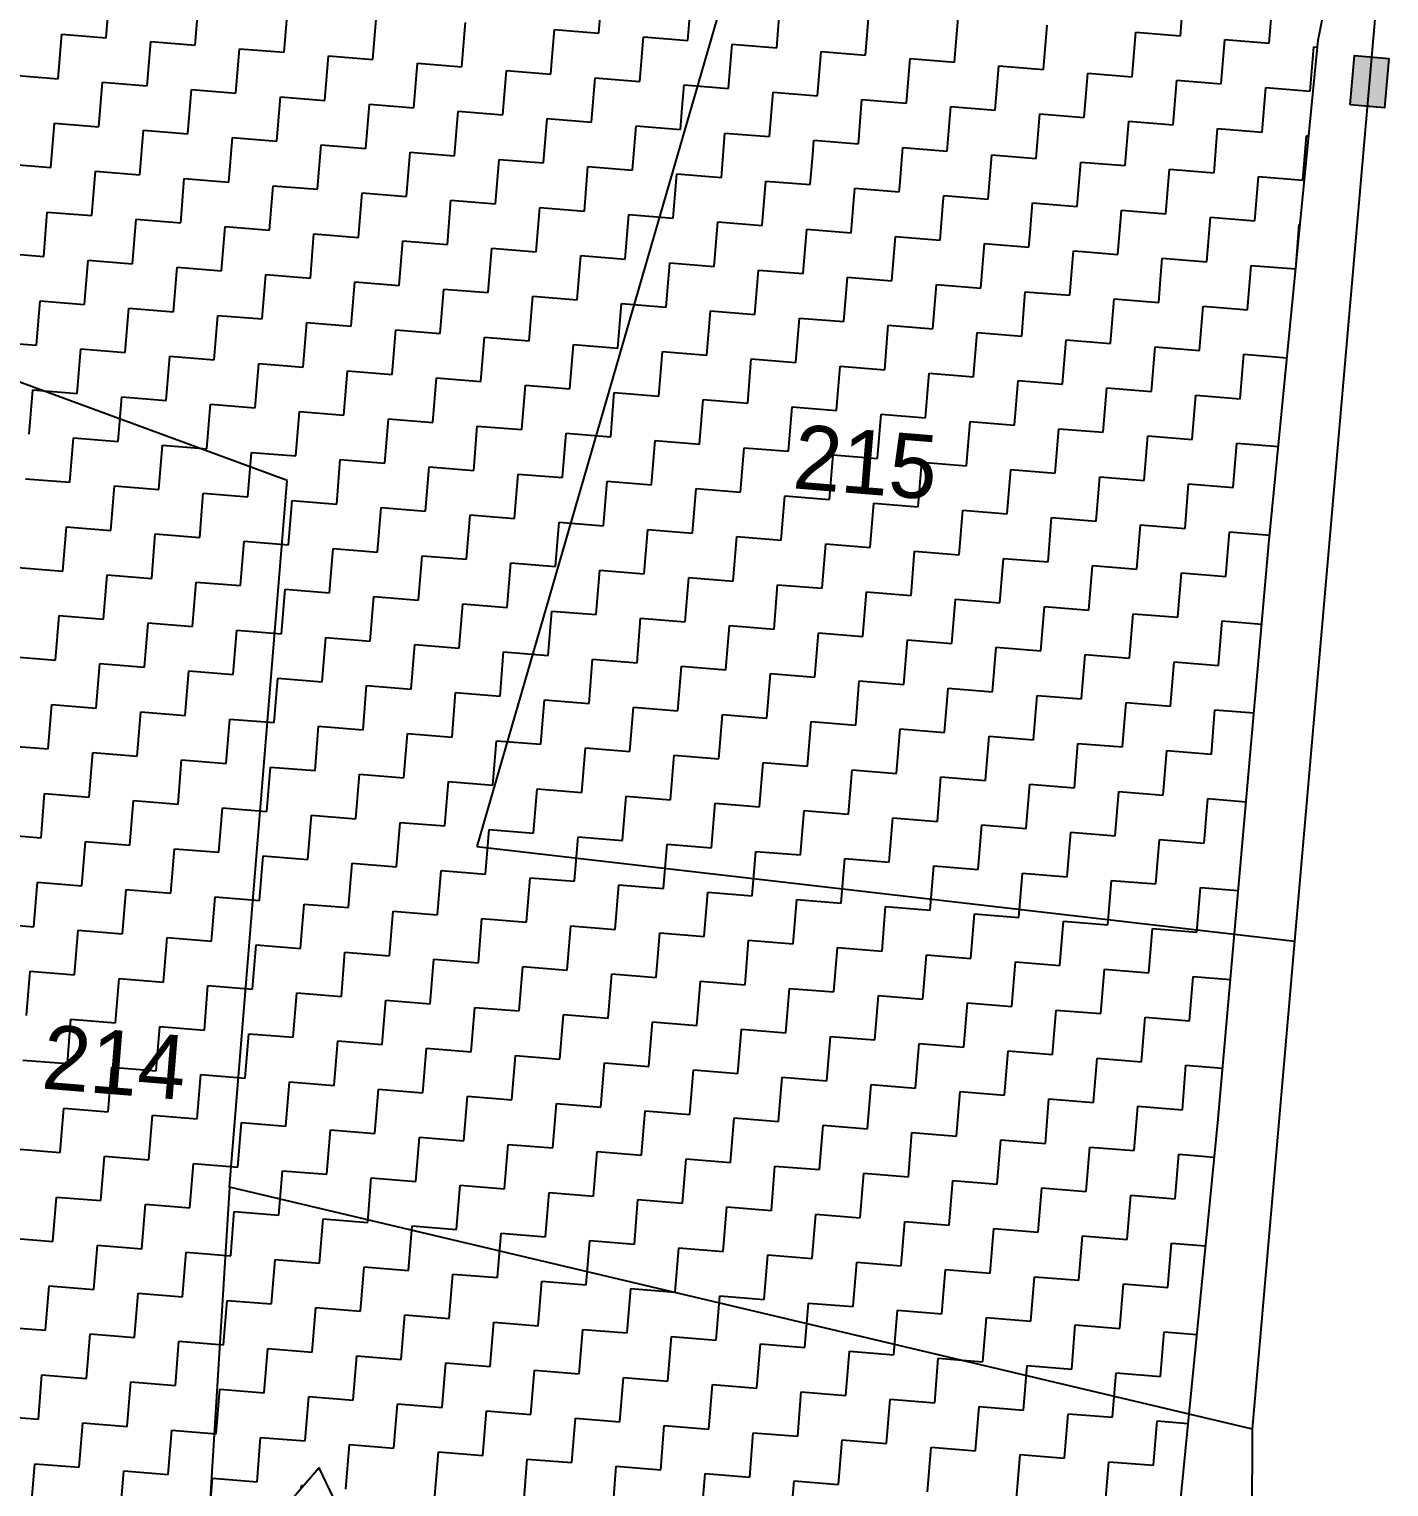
# Model space of a CAD drawing. Header units: metres. Extents: x 286589 to 288713, y 2001360 to 2004418.
# Drawn here: x 288362.6 to 288522.2, y 2002642.5 to 2002813.7 of the extents above; entities that cross this region are included whole.
import ezdxf
from ezdxf.enums import TextEntityAlignment as Align

# ---------------------------------------------------------------- set-up
doc = ezdxf.new("R2010")
doc.units = ezdxf.units.M
doc.header["$MEASUREMENT"] = 0
for name, color, linetype in [('POLY_HATCH', 12, 'Continuous'), ('POLY_PARCEL', 6, 'Continuous'), ('TEXT_PARCEL', 7, 'Continuous'), ('V_BOUND_LINE', 7, 'Continuous')]:
    doc.layers.add(name, color=color, linetype=linetype)
doc.styles.add('TEXT_MAP', font='')
doc.styles.get('TEXT_MAP').set_extended_font_data('Kruti Dev 050')

msp = doc.modelspace()

# ---------------------------------------------------------------- hatches: boundary and pattern name
msp.add_hatch(color=256).paths.add_polyline_path([(288522.21, 2002810.22), (288518.19, 2002810.57), (288517.69, 2002804.76), (288521.71, 2002804.41)])

# ---------------------------------------------------------------- linework, layer by layer
msp.add_lwpolyline([(288517.69, 2002804.76), (288518.19, 2002810.57), (288522.21, 2002810.22), (288521.71, 2002804.41)], close=True)
at = {"layer": 'POLY_HATCH', "linetype": 'Continuous'}
for p, q in [((288371.66, 2002812.64), (288372.09, 2002817.85)), ((288429.49, 2002813.18), (288429.91, 2002818.39)), ((288439.92, 2002812.33), (288440.35, 2002817.54)), ((288497.75, 2002812.86), (288498.17, 2002818.08)), ((288382.1, 2002811.79), (288382.52, 2002817)), ((288392.54, 2002810.94), (288392.96, 2002816.15)), ((288450.36, 2002811.47), (288450.78, 2002816.69)), ((288460.8, 2002810.62), (288461.22, 2002815.84)), ((288508.18, 2002812.01), (288508.61, 2002817.23)), ((288402.97, 2002810.08), (288403.4, 2002815.3)), ((288413.76, 2002813.57), (288413.83, 2002814.45)), ((288471.23, 2002809.77), (288471.66, 2002814.99)), ((288481.67, 2002808.92), (288482.09, 2002814.14)), ((288366.02, 2002807.84), (288366.44, 2002813.06)), ((288366.44, 2002813.06), (288371.66, 2002812.64)), ((288376.46, 2002806.99), (288376.88, 2002812.21)), ((288376.88, 2002812.21), (288382.1, 2002811.79)), ((288413.41, 2002809.23), (288413.76, 2002813.57)), ((288423.97, 2002809.91), (288424.27, 2002813.6)), ((288424.27, 2002813.6), (288429.49, 2002813.18)), ((288434.28, 2002807.53), (288434.71, 2002812.75)), ((288434.71, 2002812.75), (288439.92, 2002812.33)), ((288492.1, 2002808.07), (288492.53, 2002813.29)), ((288492.53, 2002813.29), (288497.75, 2002812.86)), ((288502.54, 2002807.22), (288502.97, 2002812.44)), ((288502.97, 2002812.44), (288508.18, 2002812.01)), ((288386.89, 2002806.14), (288387.32, 2002811.36)), ((288387.32, 2002811.36), (288392.54, 2002810.94)), ((288397.33, 2002805.29), (288397.75, 2002810.51)), ((288397.75, 2002810.51), (288402.97, 2002810.08)), ((288444.72, 2002806.68), (288445.14, 2002811.9)), ((288445.14, 2002811.9), (288450.36, 2002811.47)), ((288455.15, 2002805.83), (288455.58, 2002811.05)), ((288455.58, 2002811.05), (288460.8, 2002810.62)), ((288512.98, 2002806.37), (288513.4, 2002811.59)), ((288513.4, 2002811.59), (288513.82, 2002811.55)), ((288407.76, 2002804.44), (288408.19, 2002809.66)), ((288408.19, 2002809.66), (288413.41, 2002809.23)), ((288418.2, 2002803.59), (288418.63, 2002808.81)), ((288418.63, 2002808.81), (288423.84, 2002808.38)), ((288423.84, 2002808.38), (288423.97, 2002809.91)), ((288465.59, 2002804.98), (288466.01, 2002810.2)), ((288466.01, 2002810.2), (288471.23, 2002809.77)), ((288476.02, 2002804.13), (288476.45, 2002809.35)), ((288476.45, 2002809.35), (288481.67, 2002808.92)), ((288360.8, 2002808.27), (288366.02, 2002807.84)), ((288370.81, 2002802.2), (288371.24, 2002807.42)), ((288371.24, 2002807.42), (288376.46, 2002806.99)), ((288428.64, 2002802.74), (288429.06, 2002807.96)), ((288429.06, 2002807.96), (288429.49, 2002807.92)), ((288429.49, 2002807.92), (288434.28, 2002807.53)), ((288439.28, 2002804.41), (288439.5, 2002807.11)), ((288439.5, 2002807.11), (288444.72, 2002806.68)), ((288486.46, 2002803.28), (288486.89, 2002808.5)), ((288486.89, 2002808.5), (288492.1, 2002808.07)), ((288496.9, 2002802.43), (288497.32, 2002807.65)), ((288497.32, 2002807.65), (288502.54, 2002807.22)), ((288381.25, 2002801.35), (288381.67, 2002806.57)), ((288381.67, 2002806.57), (288386.89, 2002806.14)), ((288391.68, 2002800.5), (288392.11, 2002805.72)), ((288392.11, 2002805.72), (288397.33, 2002805.29)), ((288449.51, 2002801.04), (288449.93, 2002806.26)), ((288449.93, 2002806.26), (288455.15, 2002805.83)), ((288459.95, 2002800.19), (288460.37, 2002805.41)), ((288460.37, 2002805.41), (288465.59, 2002804.98)), ((288507.33, 2002801.58), (288507.76, 2002806.8)), ((288507.76, 2002806.8), (288512.98, 2002806.37)), ((288402.12, 2002799.65), (288402.55, 2002804.87)), ((288402.55, 2002804.87), (288407.76, 2002804.44)), ((288412.56, 2002798.8), (288412.98, 2002804.02)), ((288412.98, 2002804.02), (288418.2, 2002803.59)), ((288439.07, 2002801.89), (288439.28, 2002804.41)), ((288470.38, 2002799.34), (288470.81, 2002804.56)), ((288470.81, 2002804.56), (288476.02, 2002804.13)), ((288480.82, 2002798.49), (288481.24, 2002803.7)), ((288481.24, 2002803.7), (288486.46, 2002803.28)), ((288365.17, 2002797.41), (288365.59, 2002802.63)), ((288365.59, 2002802.63), (288370.81, 2002802.2)), ((288422.99, 2002797.95), (288423.42, 2002803.17)), ((288423.42, 2002803.17), (288428.64, 2002802.74)), ((288433.43, 2002797.1), (288433.85, 2002802.31)), ((288433.85, 2002802.31), (288439.07, 2002801.89)), ((288491.25, 2002797.64), (288491.68, 2002802.85)), ((288491.68, 2002802.85), (288496.9, 2002802.43)), ((288501.69, 2002796.79), (288502.12, 2002802)), ((288502.12, 2002802), (288507.33, 2002801.58)), ((288375.61, 2002796.56), (288376.03, 2002801.78)), ((288376.03, 2002801.78), (288381.25, 2002801.35)), ((288386.04, 2002795.71), (288386.47, 2002800.92)), ((288386.47, 2002800.92), (288391.68, 2002800.5)), ((288443.87, 2002796.25), (288444.29, 2002801.46)), ((288444.29, 2002801.46), (288448.42, 2002801.13)), ((288448.42, 2002801.13), (288449.51, 2002801.04)), ((288454.59, 2002798.91), (288454.73, 2002800.61)), ((288454.73, 2002800.61), (288459.95, 2002800.19)), ((288512.13, 2002795.93), (288512.55, 2002801.15)), ((288512.55, 2002801.15), (288512.8, 2002801.13)), ((288396.48, 2002794.86), (288396.9, 2002800.07)), ((288396.9, 2002800.07), (288402.12, 2002799.65)), ((288406.91, 2002794), (288407.34, 2002799.22)), ((288407.34, 2002799.22), (288412.56, 2002798.8)), ((288454.3, 2002795.4), (288454.59, 2002798.91)), ((288464.8, 2002795.25), (288465.16, 2002799.76)), ((288465.16, 2002799.76), (288470.38, 2002799.34)), ((288475.17, 2002793.69), (288475.6, 2002798.91)), ((288475.6, 2002798.91), (288480.82, 2002798.49)), ((288359.95, 2002797.83), (288365.17, 2002797.41)), ((288369.96, 2002791.76), (288370.39, 2002796.98)), ((288370.39, 2002796.98), (288375.61, 2002796.56)), ((288417.35, 2002793.15), (288417.78, 2002798.37)), ((288417.78, 2002798.37), (288422.99, 2002797.95)), ((288427.79, 2002792.3), (288428.21, 2002797.52)), ((288428.21, 2002797.52), (288433.43, 2002797.1)), ((288485.61, 2002792.84), (288486.04, 2002798.06)), ((288486.04, 2002798.06), (288491.25, 2002797.64)), ((288496.05, 2002791.99), (288496.47, 2002797.21)), ((288496.47, 2002797.21), (288501.69, 2002796.79)), ((288380.4, 2002790.91), (288380.82, 2002796.13)), ((288380.82, 2002796.13), (288386.04, 2002795.71)), ((288390.83, 2002790.06), (288391.26, 2002795.28)), ((288391.26, 2002795.28), (288396.48, 2002794.86)), ((288438.22, 2002791.45), (288438.65, 2002796.67)), ((288438.65, 2002796.67), (288443.87, 2002796.25)), ((288448.66, 2002790.6), (288449.08, 2002795.82)), ((288449.08, 2002795.82), (288454.3, 2002795.4)), ((288464.74, 2002794.54), (288464.8, 2002795.25)), ((288506.48, 2002791.14), (288506.91, 2002796.36)), ((288506.91, 2002796.36), (288512.13, 2002795.93)), ((288401.27, 2002789.21), (288401.7, 2002794.43)), ((288401.7, 2002794.43), (288406.91, 2002794)), ((288411.71, 2002788.36), (288412.13, 2002793.58)), ((288412.13, 2002793.58), (288417.35, 2002793.15)), ((288459.09, 2002789.75), (288459.52, 2002794.97)), ((288459.52, 2002794.97), (288464.74, 2002794.54)), ((288469.53, 2002788.9), (288469.9, 2002793.41)), ((288469.9, 2002793.41), (288469.96, 2002794.12)), ((288469.96, 2002794.12), (288475.17, 2002793.69)), ((288364.32, 2002786.97), (288364.74, 2002792.19)), ((288364.74, 2002792.19), (288369.96, 2002791.76)), ((288422.14, 2002787.51), (288422.57, 2002792.73)), ((288422.57, 2002792.73), (288427.79, 2002792.3)), ((288432.58, 2002786.66), (288433, 2002791.88)), ((288433, 2002791.88), (288438.22, 2002791.45)), ((288480.11, 2002789.75), (288480.39, 2002793.27)), ((288480.39, 2002793.27), (288485.61, 2002792.84)), ((288490.4, 2002787.2), (288490.83, 2002792.42)), ((288490.83, 2002792.42), (288496.05, 2002791.99)), ((288374.75, 2002786.12), (288375.18, 2002791.34)), ((288375.18, 2002791.34), (288380.4, 2002790.91)), ((288385.19, 2002785.27), (288385.62, 2002790.49)), ((288385.62, 2002790.49), (288390.83, 2002790.06)), ((288443.01, 2002785.81), (288443.44, 2002791.03)), ((288443.44, 2002791.03), (288448.66, 2002790.6)), ((288453.45, 2002784.96), (288453.88, 2002790.18)), ((288453.88, 2002790.18), (288459.09, 2002789.75)), ((288500.84, 2002786.35), (288501.26, 2002791.57)), ((288501.26, 2002791.57), (288506.48, 2002791.14)), ((288511.28, 2002785.5), (288511.7, 2002790.72)), ((288511.7, 2002790.72), (288511.79, 2002790.71)), ((288395.63, 2002784.42), (288396.05, 2002789.64)), ((288396.05, 2002789.64), (288401.27, 2002789.21)), ((288406.06, 2002783.57), (288406.49, 2002788.79)), ((288406.49, 2002788.79), (288411.71, 2002788.36)), ((288463.89, 2002784.11), (288464.31, 2002789.33)), ((288464.31, 2002789.33), (288469.53, 2002788.9)), ((288474.32, 2002783.26), (288474.75, 2002788.48)), ((288474.75, 2002788.48), (288479.97, 2002788.05)), ((288479.97, 2002788.05), (288480.11, 2002789.75)), ((288359.1, 2002787.4), (288364.32, 2002786.97)), ((288369.11, 2002781.33), (288369.54, 2002786.55)), ((288369.54, 2002786.55), (288374.75, 2002786.12)), ((288416.5, 2002782.72), (288416.92, 2002787.94)), ((288416.92, 2002787.94), (288422.14, 2002787.51)), ((288426.94, 2002781.87), (288427.36, 2002787.09)), ((288427.36, 2002787.09), (288432.58, 2002786.66)), ((288484.76, 2002782.41), (288485.18, 2002787.62)), ((288485.18, 2002787.62), (288486.26, 2002787.54)), ((288486.26, 2002787.54), (288490.4, 2002787.2)), ((288495.42, 2002784.25), (288495.62, 2002786.77)), ((288495.62, 2002786.77), (288500.84, 2002786.35)), ((288379.55, 2002780.48), (288379.97, 2002785.7)), ((288379.97, 2002785.7), (288385.19, 2002785.27)), ((288389.98, 2002779.63), (288390.41, 2002784.84)), ((288390.41, 2002784.84), (288395.63, 2002784.42)), ((288437.37, 2002781.02), (288437.8, 2002786.23)), ((288437.8, 2002786.23), (288443.01, 2002785.81)), ((288447.81, 2002780.17), (288448.23, 2002785.38)), ((288448.23, 2002785.38), (288453.45, 2002784.96)), ((288505.63, 2002780.71), (288506.06, 2002785.92)), ((288506.06, 2002785.92), (288511.28, 2002785.5)), ((288400.42, 2002778.78), (288400.84, 2002783.99)), ((288400.84, 2002783.99), (288406.06, 2002783.57)), ((288410.86, 2002777.93), (288411.28, 2002783.14)), ((288411.28, 2002783.14), (288416.5, 2002782.72)), ((288458.24, 2002779.32), (288458.67, 2002784.53)), ((288458.67, 2002784.53), (288463.89, 2002784.11)), ((288468.68, 2002778.46), (288469.11, 2002783.68)), ((288469.11, 2002783.68), (288474.32, 2002783.26)), ((288495.2, 2002781.56), (288495.42, 2002784.25)), ((288363.47, 2002776.54), (288363.89, 2002781.75)), ((288363.89, 2002781.75), (288369.11, 2002781.33)), ((288421.29, 2002777.07), (288421.72, 2002782.29)), ((288421.72, 2002782.29), (288426.94, 2002781.87)), ((288431.73, 2002776.22), (288432.15, 2002781.44)), ((288432.15, 2002781.44), (288437.37, 2002781.02)), ((288479.12, 2002777.61), (288479.54, 2002782.83)), ((288479.54, 2002782.83), (288484.76, 2002782.41)), ((288489.55, 2002776.76), (288489.98, 2002781.98)), ((288489.98, 2002781.98), (288495.2, 2002781.56)), ((288373.9, 2002775.68), (288374.33, 2002780.9)), ((288374.33, 2002780.9), (288379.55, 2002780.48)), ((288384.34, 2002774.83), (288384.77, 2002780.05)), ((288384.77, 2002780.05), (288389.98, 2002779.63)), ((288442.16, 2002775.37), (288442.59, 2002780.59)), ((288442.59, 2002780.59), (288447.81, 2002780.17)), ((288452.6, 2002774.52), (288453.03, 2002779.74)), ((288453.03, 2002779.74), (288458.24, 2002779.32)), ((288499.99, 2002775.91), (288500.41, 2002781.13)), ((288500.41, 2002781.13), (288505.19, 2002780.74)), ((288505.19, 2002780.74), (288505.63, 2002780.71)), ((288394.78, 2002773.98), (288395.2, 2002779.2)), ((288395.2, 2002779.2), (288400.42, 2002778.78)), ((288405.21, 2002773.13), (288405.64, 2002778.35)), ((288405.64, 2002778.35), (288410.86, 2002777.93)), ((288463.04, 2002773.67), (288463.46, 2002778.89)), ((288463.46, 2002778.89), (288468.68, 2002778.46)), ((288473.47, 2002772.82), (288473.9, 2002778.04)), ((288473.9, 2002778.04), (288479.12, 2002777.61)), ((288358.25, 2002776.96), (288363.47, 2002776.54)), ((288415.65, 2002772.28), (288416.07, 2002777.5)), ((288416.07, 2002777.5), (288421.29, 2002777.07)), ((288426.08, 2002771.43), (288426.51, 2002776.65)), ((288426.51, 2002776.65), (288431.73, 2002776.22)), ((288483.91, 2002771.97), (288484.33, 2002777.19)), ((288484.33, 2002777.19), (288489.55, 2002776.76)), ((288494.35, 2002771.12), (288494.77, 2002776.34)), ((288494.77, 2002776.34), (288499.99, 2002775.91)), ((288368.26, 2002770.89), (288368.69, 2002776.11)), ((288368.69, 2002776.11), (288373.9, 2002775.68)), ((288378.7, 2002770.04), (288379.12, 2002775.26)), ((288379.12, 2002775.26), (288384.34, 2002774.83)), ((288436.52, 2002770.58), (288436.95, 2002775.8)), ((288436.95, 2002775.8), (288442.16, 2002775.37)), ((288446.96, 2002769.73), (288447.38, 2002774.95)), ((288447.38, 2002774.95), (288452.6, 2002774.52)), ((288504.78, 2002770.27), (288505.21, 2002775.49)), ((288505.21, 2002775.49), (288510.26, 2002775.08)), ((288389.13, 2002769.19), (288389.56, 2002774.41)), ((288389.56, 2002774.41), (288394.78, 2002773.98)), ((288399.57, 2002768.34), (288399.99, 2002773.56)), ((288399.99, 2002773.56), (288405.21, 2002773.13)), ((288457.39, 2002768.88), (288457.82, 2002774.1)), ((288457.82, 2002774.1), (288463.04, 2002773.67)), ((288467.83, 2002768.03), (288468.25, 2002773.25)), ((288468.25, 2002773.25), (288473.47, 2002772.82)), ((288362.62, 2002766.1), (288363.04, 2002771.32)), ((288363.04, 2002771.32), (288368.26, 2002770.89)), ((288410, 2002767.49), (288410.43, 2002772.71)), ((288410.43, 2002772.71), (288415.65, 2002772.28)), ((288420.44, 2002766.64), (288420.87, 2002771.86)), ((288420.87, 2002771.86), (288426.08, 2002771.43)), ((288478.27, 2002767.18), (288478.69, 2002772.4)), ((288478.69, 2002772.4), (288483.91, 2002771.97)), ((288488.7, 2002766.33), (288489.13, 2002771.55)), ((288489.13, 2002771.55), (288494.35, 2002771.12)), ((288373.05, 2002765.25), (288373.48, 2002770.47)), ((288373.48, 2002770.47), (288378.7, 2002770.04)), ((288383.49, 2002764.4), (288383.91, 2002769.62)), ((288383.91, 2002769.62), (288389.13, 2002769.19)), ((288430.88, 2002765.79), (288431.3, 2002771.01)), ((288431.3, 2002771.01), (288436.52, 2002770.58)), ((288441.31, 2002764.94), (288441.74, 2002770.16)), ((288441.74, 2002770.16), (288446.96, 2002769.73)), ((288499.14, 2002765.48), (288499.56, 2002770.69)), ((288499.56, 2002770.69), (288504.78, 2002770.27)), ((288393.93, 2002763.55), (288394.35, 2002768.77)), ((288394.35, 2002768.77), (288399.57, 2002768.34)), ((288404.36, 2002762.7), (288404.79, 2002767.91)), ((288404.79, 2002767.91), (288410, 2002767.49)), ((288451.75, 2002764.09), (288452.18, 2002769.3)), ((288452.18, 2002769.3), (288457.39, 2002768.88)), ((288462.19, 2002763.24), (288462.61, 2002768.45)), ((288462.61, 2002768.45), (288467.83, 2002768.03)), ((288414.8, 2002761.85), (288415.22, 2002767.06)), ((288415.22, 2002767.06), (288420.44, 2002766.64)), ((288425.23, 2002761), (288425.66, 2002766.21)), ((288425.66, 2002766.21), (288430.88, 2002765.79)), ((288472.62, 2002762.39), (288473.05, 2002767.6)), ((288473.05, 2002767.6), (288478.27, 2002767.18)), ((288483.06, 2002761.53), (288483.48, 2002766.75)), ((288483.48, 2002766.75), (288488.7, 2002766.33)), ((288367.41, 2002760.46), (288367.83, 2002765.67)), ((288367.83, 2002765.67), (288373.05, 2002765.25)), ((288377.85, 2002759.6), (288378.27, 2002764.82)), ((288378.27, 2002764.82), (288383.49, 2002764.4)), ((288435.67, 2002760.14), (288436.1, 2002765.36)), ((288436.1, 2002765.36), (288441.31, 2002764.94)), ((288446.11, 2002759.29), (288446.53, 2002764.51)), ((288446.53, 2002764.51), (288451.75, 2002764.09)), ((288493.49, 2002760.68), (288493.92, 2002765.9)), ((288493.92, 2002765.9), (288499.14, 2002765.48)), ((288503.93, 2002759.83), (288504.36, 2002765.05)), ((288504.36, 2002765.05), (288509.25, 2002764.65)), ((288388.28, 2002758.75), (288388.71, 2002763.97)), ((288388.71, 2002763.97), (288393.93, 2002763.55)), ((288398.72, 2002757.9), (288399.14, 2002763.12)), ((288399.14, 2002763.12), (288404.36, 2002762.7)), ((288456.54, 2002758.44), (288456.97, 2002763.66)), ((288456.97, 2002763.66), (288462.19, 2002763.24)), ((288466.98, 2002757.59), (288467.4, 2002762.81)), ((288467.4, 2002762.81), (288472.62, 2002762.39)), ((288362.19, 2002760.88), (288367.41, 2002760.46)), ((288409.15, 2002757.05), (288409.58, 2002762.27)), ((288409.58, 2002762.27), (288414.8, 2002761.85)), ((288419.59, 2002756.2), (288420.02, 2002761.42)), ((288420.02, 2002761.42), (288425.23, 2002761)), ((288477.41, 2002756.74), (288477.84, 2002761.96)), ((288477.84, 2002761.96), (288483.06, 2002761.53)), ((288487.85, 2002755.89), (288488.28, 2002761.11)), ((288488.28, 2002761.11), (288493.49, 2002760.68)), ((288372.2, 2002754.81), (288372.63, 2002760.03)), ((288372.63, 2002760.03), (288377.85, 2002759.6)), ((288382.64, 2002753.96), (288383.06, 2002759.18)), ((288383.06, 2002759.18), (288388.28, 2002758.75)), ((288430.03, 2002755.35), (288430.45, 2002760.57)), ((288430.45, 2002760.57), (288435.67, 2002760.14)), ((288440.46, 2002754.5), (288440.89, 2002759.72)), ((288440.89, 2002759.72), (288446.11, 2002759.29)), ((288498.29, 2002755.04), (288498.71, 2002760.26)), ((288498.71, 2002760.26), (288503.93, 2002759.83)), ((288393.07, 2002753.11), (288393.5, 2002758.33)), ((288393.5, 2002758.33), (288398.72, 2002757.9)), ((288403.51, 2002752.26), (288403.94, 2002757.48)), ((288403.94, 2002757.48), (288409.15, 2002757.05)), ((288450.9, 2002753.65), (288451.32, 2002758.87)), ((288451.32, 2002758.87), (288456.54, 2002758.44)), ((288461.34, 2002752.8), (288461.76, 2002758.02)), ((288461.76, 2002758.02), (288466.98, 2002757.59)), ((288413.95, 2002751.41), (288414.37, 2002756.63)), ((288414.37, 2002756.63), (288419.59, 2002756.2)), ((288424.38, 2002750.56), (288424.81, 2002755.78)), ((288424.81, 2002755.78), (288430.03, 2002755.35)), ((288471.77, 2002751.95), (288472.2, 2002757.17)), ((288472.2, 2002757.17), (288477.41, 2002756.74)), ((288482.21, 2002751.1), (288482.63, 2002756.32)), ((288482.63, 2002756.32), (288487.85, 2002755.89)), ((288366.56, 2002750.02), (288366.98, 2002755.24)), ((288366.98, 2002755.24), (288372.2, 2002754.81)), ((288377, 2002749.17), (288377.42, 2002754.39)), ((288377.42, 2002754.39), (288382.64, 2002753.96)), ((288434.82, 2002749.71), (288435.24, 2002754.93)), ((288435.24, 2002754.93), (288440.46, 2002754.5)), ((288445.26, 2002748.86), (288445.68, 2002754.08)), ((288445.68, 2002754.08), (288450.9, 2002753.65)), ((288492.64, 2002750.25), (288493.07, 2002755.47)), ((288493.07, 2002755.47), (288498.29, 2002755.04)), ((288503.08, 2002749.4), (288503.51, 2002754.62)), ((288503.51, 2002754.62), (288508.23, 2002754.23)), ((288387.43, 2002748.32), (288387.86, 2002753.54)), ((288387.86, 2002753.54), (288393.07, 2002753.11)), ((288397.87, 2002747.47), (288398.29, 2002752.69)), ((288398.29, 2002752.69), (288403.51, 2002752.26)), ((288455.69, 2002748.01), (288456.12, 2002753.22)), ((288456.12, 2002753.22), (288461.34, 2002752.8)), ((288466.13, 2002747.16), (288466.55, 2002752.37)), ((288466.55, 2002752.37), (288471.77, 2002751.95)), ((288408.3, 2002746.62), (288408.73, 2002751.83)), ((288408.73, 2002751.83), (288413.95, 2002751.41)), ((288418.74, 2002745.77), (288419.17, 2002750.98)), ((288419.17, 2002750.98), (288424.38, 2002750.56)), ((288476.56, 2002746.31), (288476.99, 2002751.52)), ((288476.99, 2002751.52), (288482.21, 2002751.1)), ((288487, 2002745.45), (288487.43, 2002750.67)), ((288487.43, 2002750.67), (288492.64, 2002750.25)), ((288361.34, 2002750.44), (288366.56, 2002750.02)), ((288371.35, 2002744.38), (288371.78, 2002749.59)), ((288371.78, 2002749.59), (288377, 2002749.17)), ((288429.18, 2002744.92), (288429.6, 2002750.13)), ((288429.6, 2002750.13), (288434.82, 2002749.71)), ((288439.61, 2002744.06), (288440.04, 2002749.28)), ((288440.04, 2002749.28), (288445.26, 2002748.86)), ((288497.44, 2002744.6), (288497.86, 2002749.82)), ((288497.86, 2002749.82), (288503.08, 2002749.4)), ((288381.79, 2002743.53), (288382.21, 2002748.74)), ((288382.21, 2002748.74), (288387.43, 2002748.32)), ((288392.22, 2002742.67), (288392.65, 2002747.89)), ((288392.65, 2002747.89), (288397.87, 2002747.47)), ((288450.05, 2002743.21), (288450.47, 2002748.43)), ((288450.47, 2002748.43), (288455.69, 2002748.01)), ((288460.48, 2002742.36), (288460.91, 2002747.58)), ((288460.91, 2002747.58), (288466.13, 2002747.16)), ((288402.66, 2002741.82), (288403.09, 2002747.04)), ((288403.09, 2002747.04), (288408.3, 2002746.62)), ((288413.1, 2002740.97), (288413.52, 2002746.19)), ((288413.52, 2002746.19), (288418.74, 2002745.77)), ((288470.92, 2002741.51), (288471.35, 2002746.73)), ((288471.35, 2002746.73), (288476.56, 2002746.31)), ((288481.36, 2002740.66), (288481.78, 2002745.88)), ((288481.78, 2002745.88), (288487, 2002745.45)), ((288365.71, 2002739.58), (288366.13, 2002744.8)), ((288366.13, 2002744.8), (288371.35, 2002744.38)), ((288376.14, 2002738.73), (288376.57, 2002743.95)), ((288376.57, 2002743.95), (288381.79, 2002743.53)), ((288423.53, 2002740.12), (288423.96, 2002745.34)), ((288423.96, 2002745.34), (288429.18, 2002744.92)), ((288433.97, 2002739.27), (288434.39, 2002744.49)), ((288434.39, 2002744.49), (288439.61, 2002744.06)), ((288491.79, 2002739.81), (288492.22, 2002745.03)), ((288492.22, 2002745.03), (288497.44, 2002744.6)), ((288502.23, 2002738.96), (288502.65, 2002744.18)), ((288502.65, 2002744.18), (288507.3, 2002743.8)), ((288386.58, 2002737.88), (288387.01, 2002743.1)), ((288387.01, 2002743.1), (288392.22, 2002742.67)), ((288397.02, 2002737.03), (288397.44, 2002742.25)), ((288397.44, 2002742.25), (288402.66, 2002741.82)), ((288444.4, 2002738.42), (288444.83, 2002743.64)), ((288444.83, 2002743.64), (288450.05, 2002743.21)), ((288454.84, 2002737.57), (288455.27, 2002742.79)), ((288455.27, 2002742.79), (288460.48, 2002742.36)), ((288407.45, 2002736.18), (288407.88, 2002741.4)), ((288407.88, 2002741.4), (288413.1, 2002740.97)), ((288417.89, 2002735.33), (288418.31, 2002740.55)), ((288418.31, 2002740.55), (288423.53, 2002740.12)), ((288465.28, 2002736.72), (288465.7, 2002741.94)), ((288465.7, 2002741.94), (288470.92, 2002741.51)), ((288475.71, 2002735.87), (288476.14, 2002741.09)), ((288476.14, 2002741.09), (288481.36, 2002740.66)), ((288360.49, 2002740.01), (288365.71, 2002739.58)), ((288370.5, 2002733.94), (288370.93, 2002739.16)), ((288370.93, 2002739.16), (288376.14, 2002738.73)), ((288428.33, 2002734.48), (288428.75, 2002739.7)), ((288428.75, 2002739.7), (288433.97, 2002739.27)), ((288438.76, 2002733.63), (288439.19, 2002738.85)), ((288439.19, 2002738.85), (288444.4, 2002738.42)), ((288486.15, 2002735.02), (288486.58, 2002740.24)), ((288486.58, 2002740.24), (288491.79, 2002739.81)), ((288496.59, 2002734.17), (288497.01, 2002739.39)), ((288497.01, 2002739.39), (288502.23, 2002738.96)), ((288380.94, 2002733.09), (288381.36, 2002738.31)), ((288381.36, 2002738.31), (288386.58, 2002737.88)), ((288391.37, 2002732.24), (288391.8, 2002737.46)), ((288391.8, 2002737.46), (288397.02, 2002737.03)), ((288449.2, 2002732.78), (288449.62, 2002738)), ((288449.62, 2002738), (288454.84, 2002737.57)), ((288459.63, 2002731.93), (288460.06, 2002737.15)), ((288460.06, 2002737.15), (288465.28, 2002736.72)), ((288401.81, 2002731.39), (288402.23, 2002736.61)), ((288402.23, 2002736.61), (288407.45, 2002736.18)), ((288412.25, 2002730.54), (288412.67, 2002735.76)), ((288412.67, 2002735.76), (288417.89, 2002735.33)), ((288470.07, 2002731.08), (288470.5, 2002736.29)), ((288470.5, 2002736.29), (288475.71, 2002735.87)), ((288480.51, 2002730.23), (288480.93, 2002735.44)), ((288480.93, 2002735.44), (288486.15, 2002735.02)), ((288364.86, 2002729.15), (288365.28, 2002734.37)), ((288365.28, 2002734.37), (288370.5, 2002733.94)), ((288375.29, 2002728.3), (288375.72, 2002733.51)), ((288375.72, 2002733.51), (288380.94, 2002733.09)), ((288422.68, 2002729.69), (288423.11, 2002734.9)), ((288423.11, 2002734.9), (288428.33, 2002734.48)), ((288433.12, 2002728.84), (288433.54, 2002734.05)), ((288433.54, 2002734.05), (288438.76, 2002733.63)), ((288490.94, 2002729.38), (288491.37, 2002734.59)), ((288491.37, 2002734.59), (288496.59, 2002734.17)), ((288501.38, 2002728.52), (288501.8, 2002733.74)), ((288501.8, 2002733.74), (288506.38, 2002733.37)), ((288385.73, 2002727.45), (288386.16, 2002732.66)), ((288386.16, 2002732.66), (288391.37, 2002732.24)), ((288396.17, 2002726.6), (288396.59, 2002731.81)), ((288396.59, 2002731.81), (288401.81, 2002731.39)), ((288443.55, 2002727.99), (288443.98, 2002733.2)), ((288443.98, 2002733.2), (288449.2, 2002732.78)), ((288453.99, 2002727.13), (288454.42, 2002732.35)), ((288454.42, 2002732.35), (288459.63, 2002731.93)), ((288406.6, 2002725.74), (288407.03, 2002730.96)), ((288407.03, 2002730.96), (288412.25, 2002730.54)), ((288417.04, 2002724.89), (288417.46, 2002730.11)), ((288417.46, 2002730.11), (288422.68, 2002729.69)), ((288464.43, 2002726.28), (288464.85, 2002731.5)), ((288464.85, 2002731.5), (288470.07, 2002731.08)), ((288474.86, 2002725.43), (288475.29, 2002730.65)), ((288475.29, 2002730.65), (288480.51, 2002730.23)), ((288359.64, 2002729.57), (288364.86, 2002729.15)), ((288369.65, 2002723.5), (288370.08, 2002728.72)), ((288370.08, 2002728.72), (288375.29, 2002728.3)), ((288427.47, 2002724.04), (288427.9, 2002729.26)), ((288427.9, 2002729.26), (288433.12, 2002728.84)), ((288437.91, 2002723.19), (288438.34, 2002728.41)), ((288438.34, 2002728.41), (288443.55, 2002727.99)), ((288485.3, 2002724.58), (288485.72, 2002729.8)), ((288485.72, 2002729.8), (288490.94, 2002729.38)), ((288495.74, 2002723.73), (288496.16, 2002728.95)), ((288496.16, 2002728.95), (288501.38, 2002728.52)), ((288380.09, 2002722.65), (288380.51, 2002727.87)), ((288380.51, 2002727.87), (288385.73, 2002727.45)), ((288390.52, 2002721.8), (288390.95, 2002727.02)), ((288390.95, 2002727.02), (288396.17, 2002726.6)), ((288448.35, 2002722.34), (288448.77, 2002727.56)), ((288448.77, 2002727.56), (288453.99, 2002727.13)), ((288458.78, 2002721.49), (288459.21, 2002726.71)), ((288459.21, 2002726.71), (288464.43, 2002726.28)), ((288400.96, 2002720.95), (288401.38, 2002726.17)), ((288401.38, 2002726.17), (288406.6, 2002725.74)), ((288411.4, 2002720.1), (288411.82, 2002725.32)), ((288411.82, 2002725.32), (288417.04, 2002724.89)), ((288469.22, 2002720.64), (288469.64, 2002725.86)), ((288469.64, 2002725.86), (288474.86, 2002725.43)), ((288479.66, 2002719.79), (288480.08, 2002725.01)), ((288480.08, 2002725.01), (288485.3, 2002724.58)), ((288364.01, 2002718.71), (288364.43, 2002723.93)), ((288364.43, 2002723.93), (288369.65, 2002723.5)), ((288421.83, 2002719.25), (288422.26, 2002724.47)), ((288422.26, 2002724.47), (288427.47, 2002724.04)), ((288432.27, 2002718.4), (288432.69, 2002723.62)), ((288432.69, 2002723.62), (288437.91, 2002723.19)), ((288490.09, 2002718.94), (288490.52, 2002724.16)), ((288490.52, 2002724.16), (288495.74, 2002723.73)), ((288500.53, 2002718.09), (288500.95, 2002723.31)), ((288500.95, 2002723.31), (288505.45, 2002722.94)), ((288374.44, 2002717.86), (288374.87, 2002723.08)), ((288374.87, 2002723.08), (288380.09, 2002722.65)), ((288384.88, 2002717.01), (288385.3, 2002722.23)), ((288385.3, 2002722.23), (288390.52, 2002721.8)), ((288442.7, 2002717.55), (288443.13, 2002722.77)), ((288443.13, 2002722.77), (288448.35, 2002722.34)), ((288453.14, 2002716.7), (288453.57, 2002721.92)), ((288453.57, 2002721.92), (288458.78, 2002721.49)), ((288395.32, 2002716.16), (288395.74, 2002721.38)), ((288395.74, 2002721.38), (288400.96, 2002720.95)), ((288405.75, 2002715.31), (288406.18, 2002720.53)), ((288406.18, 2002720.53), (288411.4, 2002720.1)), ((288463.58, 2002715.85), (288464, 2002721.07)), ((288464, 2002721.07), (288469.22, 2002720.64)), ((288474.01, 2002715), (288474.44, 2002720.22)), ((288474.44, 2002720.22), (288479.66, 2002719.79)), ((288358.79, 2002719.14), (288364.01, 2002718.71)), ((288368.8, 2002713.07), (288369.22, 2002718.29)), ((288369.22, 2002718.29), (288374.44, 2002717.86)), ((288416.19, 2002714.46), (288416.61, 2002719.68)), ((288416.61, 2002719.68), (288421.83, 2002719.25)), ((288426.62, 2002713.61), (288427.05, 2002718.82)), ((288427.05, 2002718.82), (288432.27, 2002718.4)), ((288484.45, 2002714.15), (288484.87, 2002719.36)), ((288484.87, 2002719.36), (288490.09, 2002718.94)), ((288494.88, 2002713.3), (288495.31, 2002718.51)), ((288495.31, 2002718.51), (288500.53, 2002718.09)), ((288379.24, 2002712.22), (288379.66, 2002717.43)), ((288379.66, 2002717.43), (288384.88, 2002717.01)), ((288389.67, 2002711.37), (288390.1, 2002716.58)), ((288390.1, 2002716.58), (288395.32, 2002716.16)), ((288437.06, 2002712.76), (288437.49, 2002717.97)), ((288437.49, 2002717.97), (288442.7, 2002717.55)), ((288447.5, 2002711.91), (288447.92, 2002717.12)), ((288447.92, 2002717.12), (288453.14, 2002716.7)), ((288400.11, 2002710.52), (288400.53, 2002715.73)), ((288400.53, 2002715.73), (288405.75, 2002715.31)), ((288410.54, 2002709.66), (288410.97, 2002714.88)), ((288410.97, 2002714.88), (288416.19, 2002714.46)), ((288457.93, 2002711.05), (288458.36, 2002716.27)), ((288458.36, 2002716.27), (288463.58, 2002715.85)), ((288468.37, 2002710.2), (288468.79, 2002715.42)), ((288468.79, 2002715.42), (288474.01, 2002715)), ((288363.16, 2002708.27), (288363.58, 2002713.49)), ((288363.58, 2002713.49), (288368.8, 2002713.07)), ((288420.98, 2002708.81), (288421.41, 2002714.03)), ((288421.41, 2002714.03), (288426.62, 2002713.61)), ((288431.42, 2002707.96), (288431.84, 2002713.18)), ((288431.84, 2002713.18), (288437.06, 2002712.76)), ((288478.8, 2002709.35), (288479.23, 2002714.57)), ((288479.23, 2002714.57), (288484.45, 2002714.15)), ((288489.24, 2002708.5), (288489.67, 2002713.72)), ((288489.67, 2002713.72), (288494.88, 2002713.3)), ((288373.59, 2002707.42), (288374.02, 2002712.64)), ((288374.02, 2002712.64), (288379.24, 2002712.22)), ((288384.03, 2002706.57), (288384.45, 2002711.79)), ((288384.45, 2002711.79), (288389.67, 2002711.37)), ((288441.85, 2002707.11), (288442.28, 2002712.33)), ((288442.28, 2002712.33), (288447.5, 2002711.91)), ((288452.29, 2002706.26), (288452.71, 2002711.48)), ((288452.71, 2002711.48), (288457.93, 2002711.05)), ((288499.68, 2002707.65), (288500.1, 2002712.87)), ((288500.1, 2002712.87), (288504.53, 2002712.51)), ((288394.46, 2002705.72), (288394.89, 2002710.94)), ((288394.89, 2002710.94), (288400.11, 2002710.52)), ((288404.9, 2002704.87), (288405.33, 2002710.09)), ((288405.33, 2002710.09), (288410.54, 2002709.66)), ((288462.73, 2002705.41), (288463.15, 2002710.63)), ((288463.15, 2002710.63), (288468.37, 2002710.2)), ((288473.16, 2002704.56), (288473.59, 2002709.78)), ((288473.59, 2002709.78), (288478.8, 2002709.35)), ((288357.94, 2002708.7), (288363.16, 2002708.27)), ((288367.95, 2002702.63), (288368.37, 2002707.85)), ((288368.37, 2002707.85), (288373.59, 2002707.42)), ((288415.34, 2002704.02), (288415.76, 2002709.24)), ((288415.76, 2002709.24), (288420.98, 2002708.81)), ((288425.77, 2002703.17), (288426.2, 2002708.39)), ((288426.2, 2002708.39), (288431.42, 2002707.96)), ((288483.6, 2002703.71), (288484.02, 2002708.93)), ((288484.02, 2002708.93), (288489.24, 2002708.5)), ((288494.03, 2002702.86), (288494.46, 2002708.08)), ((288494.46, 2002708.08), (288499.68, 2002707.65)), ((288378.39, 2002701.78), (288378.81, 2002707)), ((288378.81, 2002707), (288384.03, 2002706.57)), ((288388.82, 2002700.93), (288389.25, 2002706.15)), ((288389.25, 2002706.15), (288394.46, 2002705.72)), ((288436.21, 2002702.32), (288436.63, 2002707.54)), ((288436.63, 2002707.54), (288441.85, 2002707.11)), ((288446.65, 2002701.47), (288447.07, 2002706.69)), ((288447.07, 2002706.69), (288452.29, 2002706.26)), ((288399.26, 2002700.08), (288399.68, 2002705.3)), ((288399.68, 2002705.3), (288404.9, 2002704.87)), ((288409.69, 2002699.23), (288410.12, 2002704.45)), ((288410.12, 2002704.45), (288415.34, 2002704.02)), ((288457.08, 2002700.62), (288457.51, 2002705.84)), ((288457.51, 2002705.84), (288462.73, 2002705.41)), ((288467.52, 2002699.77), (288467.94, 2002704.99)), ((288467.94, 2002704.99), (288473.16, 2002704.56)), ((288362.31, 2002697.84), (288362.73, 2002703.06)), ((288362.73, 2002703.06), (288367.95, 2002702.63)), ((288420.13, 2002698.38), (288420.56, 2002703.6)), ((288420.56, 2002703.6), (288425.77, 2002703.17)), ((288430.57, 2002697.53), (288430.99, 2002702.75)), ((288430.99, 2002702.75), (288436.21, 2002702.32)), ((288477.95, 2002698.92), (288478.38, 2002704.14)), ((288478.38, 2002704.14), (288483.6, 2002703.71)), ((288488.39, 2002698.07), (288488.82, 2002703.28)), ((288488.82, 2002703.28), (288494.03, 2002702.86)), ((288372.74, 2002696.99), (288373.17, 2002702.21)), ((288373.17, 2002702.21), (288378.39, 2002701.78)), ((288383.18, 2002696.14), (288383.6, 2002701.36)), ((288383.6, 2002701.36), (288388.82, 2002700.93)), ((288441, 2002696.68), (288441.43, 2002701.89)), ((288441.43, 2002701.89), (288446.65, 2002701.47)), ((288451.44, 2002695.83), (288451.86, 2002701.04)), ((288451.86, 2002701.04), (288457.08, 2002700.62)), ((288498.83, 2002697.22), (288499.25, 2002702.43)), ((288499.25, 2002702.43), (288503.61, 2002702.08)), ((288393.61, 2002695.29), (288394.04, 2002700.5)), ((288394.04, 2002700.5), (288399.26, 2002700.08)), ((288404.05, 2002694.44), (288404.48, 2002699.65)), ((288404.48, 2002699.65), (288409.69, 2002699.23)), ((288461.87, 2002694.98), (288462.3, 2002700.19)), ((288462.3, 2002700.19), (288467.52, 2002699.77)), ((288472.31, 2002694.12), (288472.74, 2002699.34)), ((288472.74, 2002699.34), (288477.95, 2002698.92)), ((288414.49, 2002693.59), (288414.91, 2002698.8)), ((288414.91, 2002698.8), (288420.13, 2002698.38)), ((288424.92, 2002692.73), (288425.35, 2002697.95)), ((288425.35, 2002697.95), (288430.57, 2002697.53)), ((288482.75, 2002693.27), (288483.17, 2002698.49)), ((288483.17, 2002698.49), (288488.39, 2002698.07)), ((288493.18, 2002692.42), (288493.61, 2002697.64)), ((288493.61, 2002697.64), (288498.83, 2002697.22)), ((288367.1, 2002692.2), (288367.52, 2002697.41)), ((288367.52, 2002697.41), (288372.74, 2002696.99)), ((288377.53, 2002691.34), (288377.96, 2002696.56)), ((288377.96, 2002696.56), (288383.18, 2002696.14)), ((288435.36, 2002691.88), (288435.78, 2002697.1)), ((288435.78, 2002697.1), (288441, 2002696.68)), ((288445.8, 2002691.03), (288446.22, 2002696.25)), ((288446.22, 2002696.25), (288451.44, 2002695.83)), ((288387.97, 2002690.49), (288388.4, 2002695.71)), ((288388.4, 2002695.71), (288393.61, 2002695.29)), ((288398.41, 2002689.64), (288398.83, 2002694.86)), ((288398.83, 2002694.86), (288404.05, 2002694.44)), ((288456.23, 2002690.18), (288456.66, 2002695.4)), ((288456.66, 2002695.4), (288461.87, 2002694.98)), ((288466.67, 2002689.33), (288467.09, 2002694.55)), ((288467.09, 2002694.55), (288472.31, 2002694.12)), ((288361.88, 2002692.62), (288367.1, 2002692.2)), ((288408.84, 2002688.79), (288409.27, 2002694.01)), ((288409.27, 2002694.01), (288414.49, 2002693.59)), ((288419.28, 2002687.94), (288419.7, 2002693.16)), ((288419.7, 2002693.16), (288424.92, 2002692.73)), ((288477.1, 2002688.48), (288477.53, 2002693.7)), ((288477.53, 2002693.7), (288482.75, 2002693.27)), ((288487.54, 2002687.63), (288487.97, 2002692.85)), ((288487.97, 2002692.85), (288493.18, 2002692.42)), ((288371.89, 2002686.55), (288372.32, 2002691.77)), ((288372.32, 2002691.77), (288377.53, 2002691.34)), ((288382.33, 2002685.7), (288382.75, 2002690.92)), ((288382.75, 2002690.92), (288387.97, 2002690.49)), ((288429.72, 2002687.09), (288430.14, 2002692.31)), ((288430.14, 2002692.31), (288435.36, 2002691.88)), ((288440.15, 2002686.24), (288440.58, 2002691.46)), ((288440.58, 2002691.46), (288445.8, 2002691.03)), ((288497.98, 2002686.78), (288498.4, 2002692)), ((288498.4, 2002692), (288502.68, 2002691.65)), ((288392.76, 2002684.85), (288393.19, 2002690.07)), ((288393.19, 2002690.07), (288398.41, 2002689.64)), ((288403.2, 2002684), (288403.62, 2002689.22)), ((288403.62, 2002689.22), (288408.84, 2002688.79)), ((288450.59, 2002685.39), (288451.01, 2002690.61)), ((288451.01, 2002690.61), (288456.23, 2002690.18)), ((288461.02, 2002684.54), (288461.45, 2002689.76)), ((288461.45, 2002689.76), (288466.67, 2002689.33)), ((288413.64, 2002683.15), (288414.06, 2002688.37)), ((288414.06, 2002688.37), (288419.28, 2002687.94)), ((288424.07, 2002682.3), (288424.5, 2002687.52)), ((288424.5, 2002687.52), (288429.72, 2002687.09)), ((288471.46, 2002683.69), (288471.89, 2002688.91)), ((288471.89, 2002688.91), (288477.1, 2002688.48)), ((288481.9, 2002682.84), (288482.32, 2002688.06)), ((288482.32, 2002688.06), (288487.54, 2002687.63)), ((288366.25, 2002681.76), (288366.67, 2002686.98)), ((288366.67, 2002686.98), (288371.89, 2002686.55)), ((288376.68, 2002680.91), (288377.11, 2002686.13)), ((288377.11, 2002686.13), (288382.33, 2002685.7)), ((288434.51, 2002681.45), (288434.93, 2002686.67)), ((288434.93, 2002686.67), (288440.15, 2002686.24)), ((288444.94, 2002680.6), (288445.37, 2002685.82)), ((288445.37, 2002685.82), (288450.59, 2002685.39)), ((288492.33, 2002681.99), (288492.76, 2002687.21)), ((288492.76, 2002687.21), (288497.98, 2002686.78)), ((288387.12, 2002680.06), (288387.55, 2002685.28)), ((288387.55, 2002685.28), (288392.76, 2002684.85)), ((288397.56, 2002679.21), (288397.98, 2002684.43)), ((288397.98, 2002684.43), (288403.2, 2002684)), ((288455.38, 2002679.75), (288455.81, 2002684.96)), ((288455.81, 2002684.96), (288461.02, 2002684.54)), ((288465.82, 2002678.9), (288466.24, 2002684.11)), ((288466.24, 2002684.11), (288471.46, 2002683.69)), ((288361.03, 2002682.18), (288366.25, 2002681.76)), ((288407.99, 2002678.36), (288408.42, 2002683.57)), ((288408.42, 2002683.57), (288413.64, 2002683.15)), ((288418.43, 2002677.51), (288418.85, 2002682.72)), ((288418.85, 2002682.72), (288424.07, 2002682.3)), ((288476.25, 2002678.04), (288476.68, 2002683.26)), ((288476.68, 2002683.26), (288481.9, 2002682.84)), ((288486.69, 2002677.19), (288487.11, 2002682.41)), ((288487.11, 2002682.41), (288492.33, 2002681.99)), ((288371.04, 2002676.12), (288371.47, 2002681.33)), ((288371.47, 2002681.33), (288376.68, 2002680.91)), ((288381.48, 2002675.26), (288381.9, 2002680.48)), ((288381.9, 2002680.48), (288387.12, 2002680.06)), ((288428.86, 2002676.65), (288429.29, 2002681.87)), ((288429.29, 2002681.87), (288434.51, 2002681.45)), ((288439.3, 2002675.8), (288439.73, 2002681.02)), ((288439.73, 2002681.02), (288444.94, 2002680.6)), ((288497.13, 2002676.34), (288497.55, 2002681.56)), ((288497.55, 2002681.56), (288501.72, 2002681.22)), ((288391.91, 2002674.41), (288392.34, 2002679.63)), ((288392.34, 2002679.63), (288397.56, 2002679.21)), ((288402.35, 2002673.56), (288402.77, 2002678.78)), ((288402.77, 2002678.78), (288407.99, 2002678.36)), ((288449.74, 2002674.95), (288450.16, 2002680.17)), ((288450.16, 2002680.17), (288455.38, 2002679.75)), ((288460.17, 2002674.1), (288460.6, 2002679.32)), ((288460.6, 2002679.32), (288465.82, 2002678.9)), ((288412.79, 2002672.71), (288413.21, 2002677.93)), ((288413.21, 2002677.93), (288418.43, 2002677.51)), ((288423.22, 2002671.86), (288423.65, 2002677.08)), ((288423.65, 2002677.08), (288428.86, 2002676.65)), ((288470.61, 2002673.25), (288471.03, 2002678.47)), ((288471.03, 2002678.47), (288476.25, 2002678.04)), ((288481.05, 2002672.4), (288481.47, 2002677.62)), ((288481.47, 2002677.62), (288486.69, 2002677.19)), ((288365.4, 2002671.32), (288365.82, 2002676.54)), ((288365.82, 2002676.54), (288371.04, 2002676.12)), ((288375.83, 2002670.47), (288376.26, 2002675.69)), ((288376.26, 2002675.69), (288381.48, 2002675.26)), ((288433.66, 2002671.01), (288434.08, 2002676.23)), ((288434.08, 2002676.23), (288439.3, 2002675.8)), ((288444.09, 2002670.16), (288444.52, 2002675.38)), ((288444.52, 2002675.38), (288449.74, 2002674.95)), ((288491.48, 2002671.55), (288491.91, 2002676.77)), ((288491.91, 2002676.77), (288497.13, 2002676.34)), ((288386.27, 2002669.62), (288386.69, 2002674.84)), ((288386.69, 2002674.84), (288391.91, 2002674.41)), ((288396.71, 2002668.77), (288397.13, 2002673.99)), ((288397.13, 2002673.99), (288402.35, 2002673.56)), ((288454.53, 2002669.31), (288454.96, 2002674.53)), ((288454.96, 2002674.53), (288460.17, 2002674.1)), ((288464.97, 2002668.46), (288465.39, 2002673.68)), ((288465.39, 2002673.68), (288470.61, 2002673.25)), ((288407.14, 2002667.92), (288407.57, 2002673.14)), ((288407.57, 2002673.14), (288412.79, 2002672.71)), ((288417.58, 2002667.07), (288418, 2002672.29)), ((288418, 2002672.29), (288423.22, 2002671.86)), ((288475.4, 2002667.61), (288475.83, 2002672.83)), ((288475.83, 2002672.83), (288481.05, 2002672.4)), ((288485.84, 2002666.76), (288486.26, 2002671.98)), ((288486.26, 2002671.98), (288491.48, 2002671.55)), ((288360.18, 2002671.75), (288365.4, 2002671.32)), ((288370.19, 2002665.68), (288370.62, 2002670.9)), ((288370.62, 2002670.9), (288375.83, 2002670.47)), ((288428.01, 2002666.22), (288428.44, 2002671.44)), ((288428.44, 2002671.44), (288433.66, 2002671.01)), ((288438.45, 2002665.37), (288438.88, 2002670.59)), ((288438.88, 2002670.59), (288444.09, 2002670.16)), ((288496.27, 2002665.91), (288496.7, 2002671.13)), ((288496.7, 2002671.13), (288500.7, 2002670.8)), ((288380.63, 2002664.83), (288381.05, 2002670.05)), ((288381.05, 2002670.05), (288386.27, 2002669.62)), ((288391.06, 2002663.98), (288391.49, 2002669.2)), ((288391.49, 2002669.2), (288396.71, 2002668.77)), ((288448.89, 2002664.52), (288449.31, 2002669.74)), ((288449.31, 2002669.74), (288454.53, 2002669.31)), ((288459.32, 2002663.67), (288459.75, 2002668.88)), ((288459.75, 2002668.88), (288464.97, 2002668.46)), ((288401.5, 2002663.13), (288401.92, 2002668.35)), ((288401.92, 2002668.35), (288407.14, 2002667.92)), ((288411.93, 2002662.28), (288412.36, 2002667.49)), ((288412.36, 2002667.49), (288417.58, 2002667.07)), ((288469.76, 2002662.82), (288470.18, 2002668.03)), ((288470.18, 2002668.03), (288475.4, 2002667.61)), ((288480.2, 2002661.97), (288480.62, 2002667.18)), ((288480.62, 2002667.18), (288485.84, 2002666.76)), ((288364.55, 2002660.89), (288364.97, 2002666.1)), ((288364.97, 2002666.1), (288370.19, 2002665.68)), ((288374.98, 2002660.04), (288375.41, 2002665.25)), ((288375.41, 2002665.25), (288380.63, 2002664.83)), ((288422.37, 2002661.43), (288422.8, 2002666.64)), ((288422.8, 2002666.64), (288428.01, 2002666.22)), ((288432.81, 2002660.58), (288433.23, 2002665.79)), ((288433.23, 2002665.79), (288438.45, 2002665.37)), ((288490.63, 2002661.11), (288491.06, 2002666.33)), ((288491.06, 2002666.33), (288496.27, 2002665.91)), ((288385.42, 2002659.19), (288385.84, 2002664.4)), ((288385.84, 2002664.4), (288391.06, 2002663.98)), ((288395.85, 2002658.33), (288396.28, 2002663.55)), ((288396.28, 2002663.55), (288401.5, 2002663.13)), ((288443.24, 2002659.72), (288443.67, 2002664.94)), ((288443.67, 2002664.94), (288448.89, 2002664.52)), ((288453.68, 2002658.87), (288454.1, 2002664.09)), ((288454.1, 2002664.09), (288459.32, 2002663.67)), ((288406.29, 2002657.48), (288406.72, 2002662.7)), ((288406.72, 2002662.7), (288411.93, 2002662.28)), ((288416.73, 2002656.63), (288417.15, 2002661.85)), ((288417.15, 2002661.85), (288422.37, 2002661.43)), ((288464.12, 2002658.02), (288464.54, 2002663.24)), ((288464.54, 2002663.24), (288469.76, 2002662.82)), ((288474.55, 2002657.17), (288474.98, 2002662.39)), ((288474.98, 2002662.39), (288480.2, 2002661.97)), ((288359.33, 2002661.31), (288364.55, 2002660.89)), ((288369.34, 2002655.24), (288369.76, 2002660.46)), ((288369.76, 2002660.46), (288374.98, 2002660.04)), ((288427.16, 2002655.78), (288427.59, 2002661)), ((288427.59, 2002661), (288432.81, 2002660.58)), ((288437.6, 2002654.93), (288438.02, 2002660.15)), ((288438.02, 2002660.15), (288443.24, 2002659.72)), ((288484.99, 2002656.32), (288485.41, 2002661.54)), ((288485.41, 2002661.54), (288490.63, 2002661.11)), ((288495.42, 2002655.47), (288495.85, 2002660.69)), ((288495.85, 2002660.69), (288499.68, 2002660.38)), ((288379.78, 2002654.39), (288380.2, 2002659.61)), ((288380.2, 2002659.61), (288385.42, 2002659.19)), ((288390.21, 2002653.54), (288390.64, 2002658.76)), ((288390.64, 2002658.76), (288395.85, 2002658.33)), ((288448.04, 2002654.08), (288448.46, 2002659.3)), ((288448.46, 2002659.3), (288453.68, 2002658.87)), ((288458.47, 2002653.23), (288458.9, 2002658.45)), ((288458.9, 2002658.45), (288464.12, 2002658.02)), ((288400.65, 2002652.69), (288401.07, 2002657.91)), ((288401.07, 2002657.91), (288406.29, 2002657.48)), ((288411.08, 2002651.84), (288411.51, 2002657.06)), ((288411.51, 2002657.06), (288416.73, 2002656.63)), ((288468.91, 2002652.38), (288469.33, 2002657.6)), ((288469.33, 2002657.6), (288474.55, 2002657.17)), ((288479.34, 2002651.53), (288479.77, 2002656.75)), ((288479.77, 2002656.75), (288484.99, 2002656.32)), ((288363.7, 2002650.45), (288364.12, 2002655.67)), ((288364.12, 2002655.67), (288369.34, 2002655.24)), ((288374.13, 2002649.6), (288374.56, 2002654.82)), ((288374.56, 2002654.82), (288379.78, 2002654.39)), ((288421.52, 2002650.99), (288421.95, 2002656.21)), ((288421.95, 2002656.21), (288427.16, 2002655.78)), ((288431.96, 2002650.14), (288432.38, 2002655.36)), ((288432.38, 2002655.36), (288437.6, 2002654.93)), ((288489.78, 2002650.68), (288490.21, 2002655.9)), ((288490.21, 2002655.9), (288495.42, 2002655.47)), ((288384.57, 2002648.75), (288384.99, 2002653.97)), ((288384.99, 2002653.97), (288390.21, 2002653.54)), ((288395, 2002647.9), (288395.43, 2002653.12)), ((288395.43, 2002653.12), (288400.65, 2002652.69)), ((288442.39, 2002649.29), (288442.82, 2002654.51)), ((288442.82, 2002654.51), (288448.04, 2002654.08)), ((288452.83, 2002648.44), (288453.25, 2002653.66)), ((288453.25, 2002653.66), (288458.47, 2002653.23)), ((288405.44, 2002647.05), (288405.87, 2002652.27)), ((288405.87, 2002652.27), (288411.08, 2002651.84)), ((288415.88, 2002646.2), (288416.3, 2002651.42)), ((288416.3, 2002651.42), (288421.52, 2002650.99)), ((288463.26, 2002647.59), (288463.69, 2002652.81)), ((288463.69, 2002652.81), (288468.91, 2002652.38)), ((288473.7, 2002646.74), (288474.13, 2002651.95)), ((288474.13, 2002651.95), (288479.34, 2002651.53)), ((288358.48, 2002650.88), (288363.7, 2002650.45)), ((288368.49, 2002644.81), (288368.91, 2002650.03)), ((288368.91, 2002650.03), (288374.13, 2002649.6)), ((288426.31, 2002645.35), (288426.74, 2002650.56)), ((288426.74, 2002650.56), (288431.96, 2002650.14)), ((288436.75, 2002644.5), (288437.17, 2002649.71)), ((288437.17, 2002649.71), (288442.39, 2002649.29)), ((288484.14, 2002645.89), (288484.56, 2002651.1)), ((288484.56, 2002651.1), (288489.78, 2002650.68)), ((288494.57, 2002645.04), (288495, 2002650.25)), ((288495, 2002650.25), (288498.66, 2002649.95)), ((288378.92, 2002643.96), (288379.35, 2002649.17)), ((288379.35, 2002649.17), (288384.57, 2002648.75)), ((288389.36, 2002643.11), (288389.79, 2002648.32)), ((288389.79, 2002648.32), (288395, 2002647.9)), ((288447.19, 2002643.65), (288447.61, 2002648.86)), ((288447.61, 2002648.86), (288452.83, 2002648.44)), ((288457.62, 2002642.79), (288458.05, 2002648.01)), ((288458.05, 2002648.01), (288463.26, 2002647.59)), ((288399.8, 2002642.25), (288400.22, 2002647.47)), ((288400.22, 2002647.47), (288405.44, 2002647.05)), ((288410.23, 2002641.4), (288410.66, 2002646.62)), ((288410.66, 2002646.62), (288415.88, 2002646.2)), ((288468.06, 2002641.94), (288468.48, 2002647.16)), ((288468.48, 2002647.16), (288473.7, 2002646.74)), ((288478.49, 2002641.09), (288478.92, 2002646.31)), ((288478.92, 2002646.31), (288484.14, 2002645.89)), ((288362.84, 2002640.01), (288363.27, 2002645.23)), ((288363.27, 2002645.23), (288368.49, 2002644.81)), ((288420.67, 2002640.55), (288421.09, 2002645.77)), ((288421.09, 2002645.77), (288426.31, 2002645.35)), ((288431.11, 2002639.7), (288431.53, 2002644.92)), ((288431.53, 2002644.92), (288436.75, 2002644.5)), ((288488.93, 2002640.24), (288489.36, 2002645.46)), ((288489.36, 2002645.46), (288494.57, 2002645.04)), ((288373.28, 2002639.16), (288373.71, 2002644.38)), ((288373.71, 2002644.38), (288378.92, 2002643.96)), ((288383.72, 2002638.31), (288384.14, 2002643.53)), ((288384.14, 2002643.53), (288389.36, 2002643.11)), ((288441.54, 2002638.85), (288441.97, 2002644.07)), ((288441.97, 2002644.07), (288447.19, 2002643.65)), ((288451.98, 2002638), (288452.4, 2002643.22)), ((288452.4, 2002643.22), (288457.62, 2002642.79)), ((288394.55, 2002642.38), (288394.58, 2002642.68)), ((288394.58, 2002642.68), (288394.8, 2002642.66))]:
    msp.add_line(p, q, dxfattribs=at)
at = {"layer": 'POLY_HATCH'}
for points in [[(288496.2, 2002624.83), (288502.16, 2002685.68), (288508.14, 2002753.26), (288513.9, 2002812.36), (288521.85, 2002852.23), (288496.14, 2002890.72), (288472.89, 2002930.43), (288456.68, 2002952.08), (288441.48, 2002974.59), (288426.77, 2003014.55), (288413.03, 2003031.74), (288387.03, 2003037.65), (288366.57, 2003047.82), (288347.79, 2003066.84), (288342.19, 2003085.26)], [(288392.42, 2002639.9), (288396.6, 2002644.76), (288406.71, 2002623.61)]]:
    msp.add_lwpolyline(points, dxfattribs=at)
at = {"layer": 'POLY_PARCEL'}
for p, q in [((288446.35, 2002825.28), (288415.18, 2002717.71)), ((288392.89, 2002760.67), (288299.12, 2002795.11)), ((288386.12, 2002677.7), (288392.89, 2002760.67)), ((288415.18, 2002717.71), (288511.19, 2002706.59)), ((288386.12, 2002677.7), (288380.44, 2002586.15)), ((288506.22, 2002649.3), (288386.12, 2002677.7))]:
    msp.add_line(p, q, dxfattribs=at)
at = {"layer": 'V_BOUND_LINE'}
for p, q in [((288511.19, 2002706.59), (288521.39, 2002824.07)), ((288506.22, 2002649.3), (288511.19, 2002706.59)), ((288506.15, 2002633.91), (288506.22, 2002649.3))]:
    msp.add_line(p, q, dxfattribs=at)

# ---------------------------------------------------------------- texts
at = {"layer": 'TEXT_PARCEL', "style": 'TEXT_MAP'}
for s, p in [('215', (288460.5, 2002759.08)), ('214', (288372.33, 2002688.61))]:
    msp.add_text(s, height=7.539, rotation=355.34, dxfattribs=at).set_placement(p, align=Align.CENTER)

doc.saveas('drawing.dxf')
